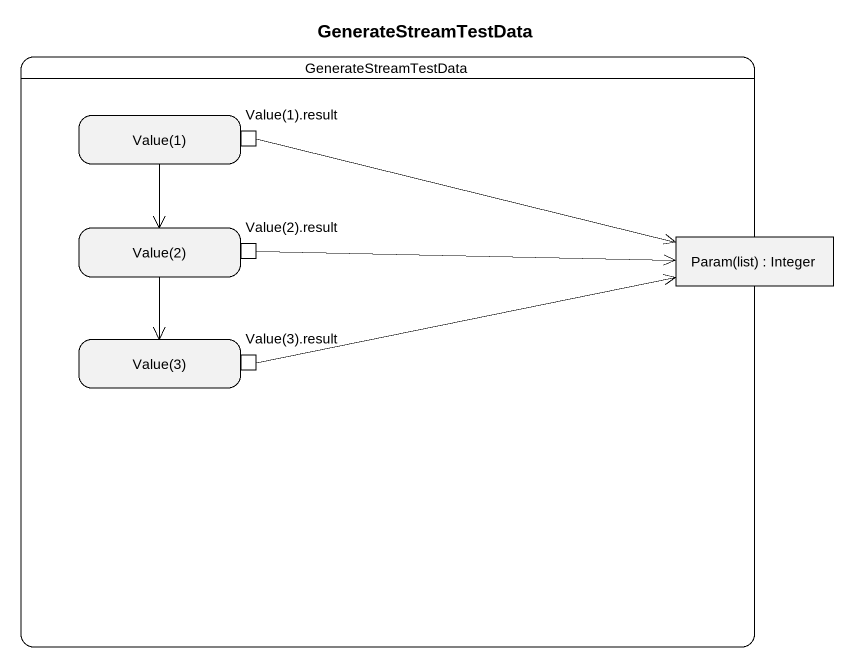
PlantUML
@startuml
title GenerateStreamTestData
hide empty description
state GenerateStreamTestData {
  state "Value(1)" as Value_1 {
    state "Value(1).result" as Value_1_result <<outputPin>>
  }
  state "Value(2)" as Value_2 {
    state "Value(2).result" as Value_2_result <<outputPin>>
  }
  state "Param(list) : Integer" as Param_list <<object>>
  state "Value(3)" as Value_3 {
    state "Value(3).result" as Value_3_result <<outputPin>>
  }
}
Value_1 --> Value_2
Value_1_result -right-> Param_list
Value_2 --> Value_3
Value_2_result -right-> Param_list
Value_3_result -right-> Param_list
@enduml
